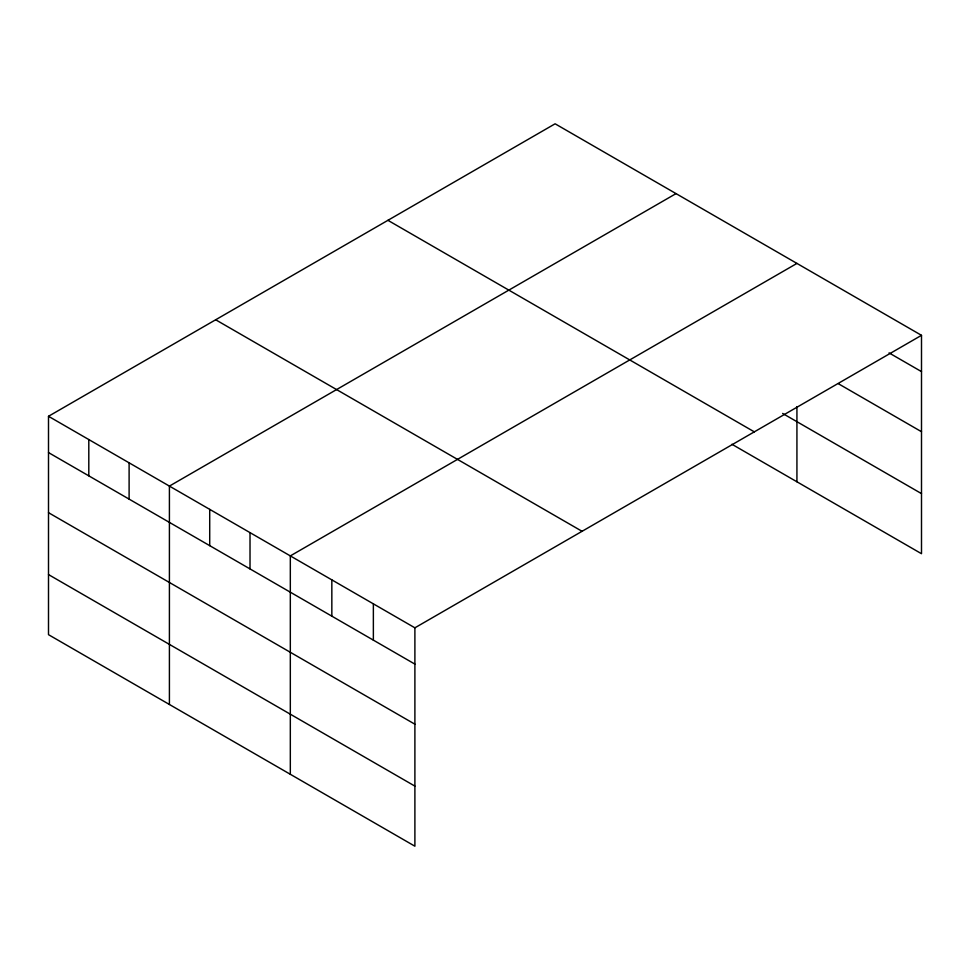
<?xml version="1.0" encoding="UTF-8"?>
<svg xmlns="http://www.w3.org/2000/svg" width="970" height="970" viewBox="0 0 970 970"><rect width="100%" height="100%" fill="white"/><g stroke="black" fill="none" stroke-linecap="round" stroke-linejoin="round"><path stroke-width="1.45" d="M921.5 335.329L555.107 123.796L48.5 416.288L48.5 634.671L414.893 846.204L414.893 627.82L921.5 335.329L921.5 553.712L731.926 444.26M676.017 193.612L169.41 486.091L169.41 704.475M796.928 263.416L290.321 555.907L290.321 774.278M889.053 352.898L921.5 371.619M838.456 383.768L921.5 431.711M782.632 413.438L921.5 493.621M387.927 220.323L754.32 431.856M215.679 319.773L582.073 531.305M48.5 416.288L414.893 627.82M48.5 452.578L414.893 664.111M48.5 512.669L414.893 724.202M48.5 574.579L414.893 786.112M796.928 406.6L796.928 481.787M373.365 603.849L373.365 640.139M331.837 579.878L331.837 616.168M250.017 532.639L250.017 568.929M209.714 509.371L209.714 545.661M129.107 462.823L129.107 499.113M88.803 439.555L88.803 475.846"/></g></svg>
